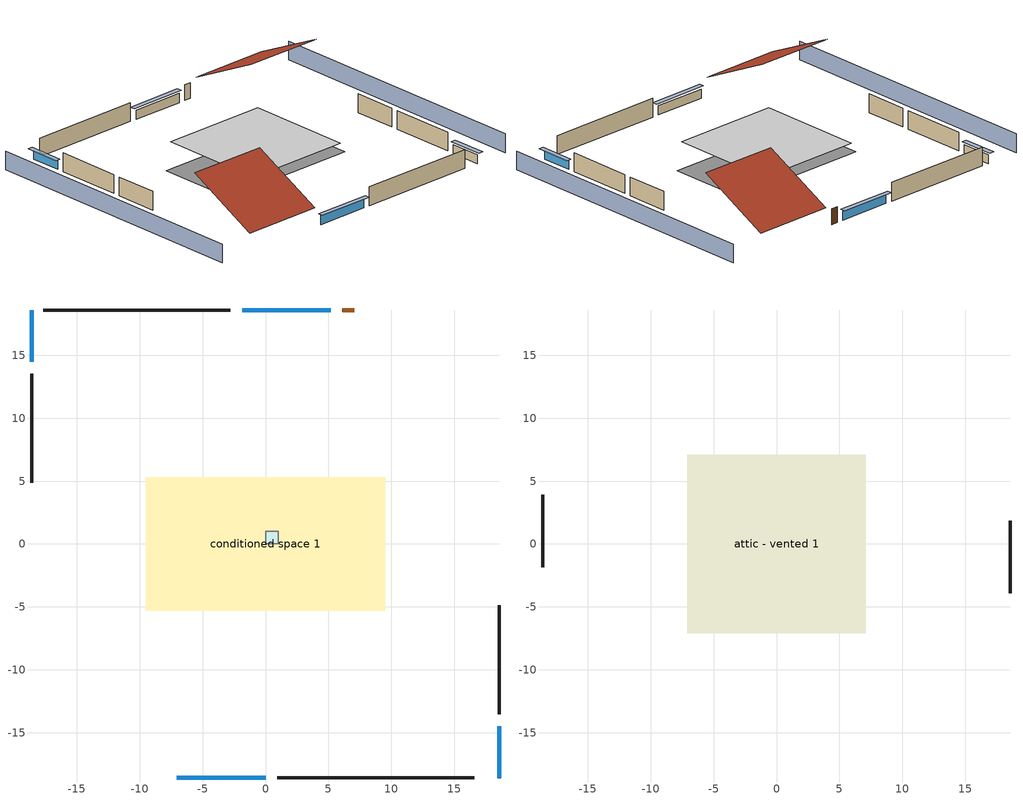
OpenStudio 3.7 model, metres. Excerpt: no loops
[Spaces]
conditioned space 1
 floor foundation (Slab1 construction): -9.54,-5.31 -9.54,5.31 9.54,5.31 9.54,-5.31 z0
 wall outside (Wall1 construction): 0.94,-18.6 16.59,-18.6 z0:2.44
 wall outside (Wall2 construction): -18.6,13.55 -18.6,4.85 z0:2.44
 wall outside (Wall3 construction): -2.78,18.6 -17.67,18.6 z0:2.44
 wall outside (Wall4 construction): 18.6,-13.55 18.6,-4.85 z0:2.44
 wall outside (AdiabaticWallConstruction): -7.04,-18.6 0.01,-18.6 / 5.19,18.6 -1.86,18.6 z0:1.19; -18.6,18.6 -18.6,14.48 / 18.6,-18.6 18.6,-14.48 z0:1.13
 wall outside (AdiabaticWallConstruction 1): 7.04,18.6 6.12,18.6 z0:2.03
 window (WindowConstruction): -7.04,-18.6 0.01,-18.6 z0:1.19
 window (WindowConstruction 1): -18.6,18.6 -18.6,14.48 z0:1.13
 window (WindowConstruction 2): 5.19,18.6 -1.86,18.6 z0:1.19
 window (WindowConstruction 3): 18.6,-18.6 18.6,-14.48 z0:1.13
 door (Door): 7.04,18.6 6.12,18.6 z0:2.03
central ac and furnace airloop ret air space
 floor adiabatic (AdiabaticConst): 0,0 0,1 1,1 1,0 z0
 wall adiabatic (AdiabaticConst): 0,1 0,0 1,0 1,1 0,1 z0:1
 ceiling adiabatic (AdiabaticConst): 1,0 1,1 0,1 0,0 z1
attic - vented 1
 floor to conditioned space 1 (Floor1 construction Reversed): -7.11,-7.11 -7.11,7.11 7.11,7.11 7.11,-7.11 z2.44
 wall outside (Wall5 construction): -18.6,3.92 -18.6,-1.84 z0:2.44
 wall outside (Wall6 construction): 18.6,-3.92 18.6,1.84 z0:2.44
 roof outside (Roof1 construction): -7.97,-18.6,2.44 -7.97,-9.09,7.2 -18.6,-9.09,7.2 -18.6,-18.6,2.44
 roof outside (Roof2 construction): 7.97,18.6,2.44 7.97,9.09,7.2 18.6,9.09,7.2 18.6,18.6,2.44
shading: 23.18,-18.6 23.18,18.6 / -23.18,18.6 -23.18,-18.6 z0:2.44; 0.32,-18.6 -7.34,-18.6 -7.34,-19.21 0.32,-19.21 z1.49; -18.6,14.17 -18.6,18.91 -19.21,18.91 -19.21,14.17 z1.43; -2.16,18.6 5.5,18.6 5.5,19.21 -2.16,19.21 z1.49; 18.6,-14.17 18.6,-18.91 19.21,-18.91 19.21,-14.17 z1.43
[Site]
Birmingham Muni_AL_USA: Latitude {deg}=33.56; Longitude {deg}=-86.75; Time Zone {hr}=-6; Elevation {m}=192; Terrain=Suburbs
[Site:GroundTemperature:Shallow]
13.9536, 12.2281, 12.0899, 12.9088, 16.196, 19.4679, 22.3044, 24.1013, 24.2539, 22.7925, 20.0283, 16.8567
[Site:WaterMainsTemperature]
Calculation Method=Schedule; Temperature Schedule=mains temperature schedule
[Building]
Building 1
[Material] Roughness=Rough
Name | Thickness {m} | Conductivity {W/m-K} | Density {kg/m3} | Specific Heat {J/kg-K} | Thermal Absorptance | Solar Absorptance | Visible Absorptance
metal surfacing | 0.000508 | 50.0403 | 7801.74 | 460.57 | 0.9 | 0.9 | 0.9
roof rigid ins | 0.00396442 | 0.029427 | 32.04 | 1214.23 | 0.9 | 0.7 | 0.7
osb sheathing 0.5 in. | 0.0127 | 0.115458 | 512.64 | 1214.23 | 0.9 | 0.6 | 0.6
vinyl siding | 0.009525 | 0.089435 | 177.822 | 1046.75 | 0.9 | 0.5 | 0.5
osb sheathing 0.5 in. 1 | 0.0127 | 0.115458 | 512.64 | 1214.23 | 0.9 | 0.7 | 0.7
wall stud and cavity | 0.1397 | 0.549615 | 139.0536 | 1170.24 | 0.9 | 0.7 | 0.7
gypsum board | 0.0127 | 0.160291 | 801 | 837.4 | 0.9 | 0.6 | 0.6
wall stud and cavity 1 | 0.1397 | 0.419005 | 139.0536 | 1170.24 | 0.9 | 0.6 | 0.6
ceiling loosefill ins | 0.0846667 | 0.0480833 | 16.02 | 1046.75 | 0.9 | 0.7 | 0.7
ceiling stud and cavity | 0.1397 | 0.302811 | 65.682 | 1177.47 | 0.9 | 0.7 | 0.7
concrete 4.0 in. | 0.1016 | 1.803125 | 2242.8 | 837.4 | 0.9 | 0.7 | 0.7
floor covering | 0.0127 | 0.0450781 | 54.468 | 1339.84 | 0.9 | 0.9 | 0.9
wood siding; wood siding 1 | 0.0254 | 0.102417 | 544.68 | 1172.36
wall rigid ins | 0.512978 | 0.029427 | 32.04 | 1214.23 | 0.9 | 0.7 | 0.7
wall stud and cavity 2 | 0.0889 | 0.380278 | 52.3479 | 1209.89 | 0.9 | 0.7 | 0.7
door material | 0.04445 | 0.0612267 | 512.64 | 1214.23 | 0.9 | 0.7 | 0.7
wall stud and cavity 3 | 0.0889 | 0.391764 | 83.0341 | 1211.67 | 0.9 | 0.7 | 0.7
furniture material conditioned space 1 | 0.1524 | 0.115458 | 640.8 | 1214.23 | 0.9 | 0.6 | 0.6
[Construction]
Roof1 construction; Roof2 construction: metal surfacing, roof rigid ins, osb sheathing 0.5 in.
Wall1 construction; Wall2 construction; Wall3 construction; Wall4 construction: vinyl siding, osb sheathing 0.5 in. 1, wall stud and cavity, gypsum board
Wall5 construction; Wall6 construction: vinyl siding, osb sheathing 0.5 in. 1, wall stud and cavity 1
Floor1 construction Reversed: gypsum board, ceiling stud and cavity, ceiling loosefill ins
Slab1 construction: concrete 4.0 in., floor covering
WindowConstruction; WindowConstruction 1; WindowConstruction 2; WindowConstruction 3: WindowMaterial
AdiabaticWallConstruction: wood siding, wall rigid ins, wall stud and cavity 2, gypsum board
Door: door material
AdiabaticWallConstruction 1: wood siding 1, wall rigid ins, wall stud and cavity 2, gypsum board
PartitionWallConstruction: gypsum board, wall stud and cavity 3, gypsum board
furniture construction conditioned space 1: furniture material conditioned space 1
AdiabaticConst: Adiabatic
[WindowMaterial:SimpleGlazingSystem]
WindowMaterial: U-Factor {W/m2-K}=4.76952; Solar Heat Gain Coefficient=0.63
[Material:NoMass]
Adiabatic: Roughness=Rough; Thermal Resistance {m2-K/W}=176.1
[ThermalZone] Multiplier=1; Use Ideal Air Loads=No
Name | Volume {m3} | Thermostat
conditioned space | 493.619 | conditioned space temperature setpoint
attic - vented | 214.681
central ac and furnace airloop ret air zone | 1
[Sizing:Zone] Zone Cooling Design Supply Air Temperature Input Method=SupplyAirTemperature; Zone Cooling Design Supply Air Temperature {C}=14; Zone Cooling Design Supply Air Temperature Difference {deltaC}=11.11; Zone Heating Design Supply Air Temperature Input Method=SupplyAirTemperature; Zone Heating Design Supply Air Temperature {C}=40; Zone Heating Design Supply Air Temperature Difference {deltaC}=11.11; Zone Cooling Design Supply Air Humidity Ratio {kg-H2O/kg-air}=0.0085; Zone Heating Design Supply Air Humidity Ratio {kg-H2O/kg-air}=0.008; Cooling Design Air Flow Method=DesignDay; Heating Design Air Flow Method=DesignDay; Account for Dedicated Outdoor Air System=No; Dedicated Outdoor Air System Control Strategy=NeutralSupplyAir; Dedicated Outdoor Air Low Setpoint Temperature for Design {C}=autosize; Dedicated Outdoor Air High Setpoint Temperature for Design {C}=autosize; Zone Load Sizing Method=Sensible Load Only No Latent Load; Zone Latent Cooling Design Supply Air Humidity Ratio Input Method=HumidityRatioDifference; Zone Cooling Design Supply Air Humidity Ratio Difference {kgWater/kgDryAir}=0.005; Zone Latent Heating Design Supply Air Humidity Ratio Input Method=HumidityRatioDifference; Zone Humidification Design Supply Air Humidity Ratio Difference {kgWater/kgDryAir}=0.005
attic - vented; central ac and furnace airloop ret air zone
[Space] Building Unit=Building Unit 1
Name | Thermal Zone | Volume {m3}
conditioned space 1 | conditioned space | 493.619
attic - vented 1 | attic - vented | 214.681
central ac and furnace airloop ret air space | central ac and furnace airloop ret air zone
[ThermostatSetpoint:DualSetpoint]
conditioned space temperature setpoint: Heating Setpoint Temperature Schedule=heating setpoint; Cooling Setpoint Temperature Schedule=cooling setpoint
[Foundation:Kiva]
Foundation Kiva 1: Initial Indoor Air Temperature {C}=22.2222; Wall Height Above Grade {m}=0.1016; Wall Depth Below Slab {m}=0.2032
[Foundation:Kiva:Settings]
Soil Conductivity {W/m-K}=2.4234; Soil Density {kg/m3}=1842.3; Soil Specific Heat {J/kg-K}=418.7; Ground Solar Absorptivity=0.9; Ground Thermal Absorptivity=0.9; Ground Surface Roughness {m}=0.03; Far-Field Width {m}=40; Deep-Ground Boundary Condition=ZeroFlux; Deep-Ground Depth {m}=40; Minimum Cell Dimension {m}=0.2; Maximum Cell Growth Coefficient=3; Simulation Timestep=Timestep
[SurfaceProperty:ExposedFoundationPerimeter]
Slab1: Exposed Perimeter Calculation Method=TotalExposedPerimeter; Total Exposed Perimeter {m}=59.37504
[SurfaceProperty:IncidentSolarMultiplier] Incident Solar Multiplier=1; Incident Solar Multiplier Schedule=trans schedule winter=0.85 summer=0.7
Window1; Window2; Window3; Window4
[InternalMass:Definition] Design Level Calculation Method=SurfaceArea
Name | Construction | Surface Area {m2}
partition wall mass | PartitionWallConstruction | 202.436
furniture mass conditioned space 1 | furniture construction conditioned space 1 | 80.9743
[InternalMass] Space or SpaceType=conditioned space 1; Multiplier=1
Name | Internal Mass Definition
partition wall mass | partition wall mass
furniture mass conditioned space 1 | furniture mass conditioned space 1
[External:File]
External File 1: File=in.schedules.csv
[People:Definition]
occupants: Number of People Calculation Method=People; Number of People {people}=1; Fraction Radiant=0.314171; Sensible Heat Fraction=0.56303; Carbon Dioxide Generation Rate {m3/s-W}=0; Enable ASHRAE 55 Comfort Warnings=No; Mean Radiant Temperature Calculation Type=ZoneAveraged
[People]
occupants: People Definition=occupants; Space or SpaceType=conditioned space 1; Number of People Schedule=occupants; Activity Level Schedule=occupants activity schedule; Multiplier=1
[Fan:SystemModel]
central ac and furnace supply fan: Availability Schedule=Always On Discrete; Design Maximum Air Flow Rate {m3/s}=1.51778; Speed Control Method=Discrete; Electric Power Minimum Flow Rate Fraction=0.2; Design Pressure Rise {Pa}=794.58; Motor Efficiency=1; Motor In Air Stream Fraction=1; Design Electric Power Consumption {W}=autosize; Design Power Sizing Method=TotalEfficiencyAndPressure; Electric Power Per Unit Flow Rate {W/(m3/s)}=840; Electric Power Per Unit Flow Rate Per Unit Pressure {W-s/m3-Pa}=1.66667; Fan Total Efficiency=0.75; Motor Loss Radiative Fraction=0; Speed Flow Fraction 1=0.55379; Speed Electric Power Fraction 1=0.16984; Speed Flow Fraction 2=1; Speed Electric Power Fraction 2=1
[EnergyManagementSystem:Sensor]
Name | Output Variable or Output Meter Index Key | Output Variable or Output Meter
central_ac_and_furnace_supply_fan_s; central_ac_and_furnace_supply_fan_s_1 | central ac and furnace supply fan | Fan Electricity Energy
cool_season | cooling season schedule | Schedule Value
out_pb_s |  | Site Outdoor Air Barometric Pressure
out_wt_s |  | Site Outdoor Air Humidity Ratio
site_vw_s |  | Site Wind Speed
central_ac_and_furnace_airloop_Fan_RTF_s | central ac and furnace supply fan | Fan Runtime Fraction Speed 1
central_ac_and_furnace_airloop_Fan_RTF_s_1 | central ac and furnace supply fan | Fan Runtime Fraction Speed 2
central_ac_and_furnace_airloop_AH_MFR_s | Node 5 | System Node Mass Flow Rate
central_ac_and_furnace_airloop_AH_VFR_s | Node 5 | System Node Current Density Volume Flow Rate
central_ac_and_furnace_airloop_AH_Tout_s | Node 5 | System Node Temperature
central_ac_and_furnace_airloop_AH_Wout_s | Node 5 | System Node Humidity Ratio
central_ac_and_furnace_airloop_RA_T_s | Node 8 | System Node Temperature
central_ac_and_furnace_airloop_Ra_W_s | Node 8 | System Node Humidity Ratio
central_ac_and_furnace_airloop_0_DZ_T_s | attic - vented | Zone Air Temperature
central_ac_and_furnace_airloop_0_DZ_W_s | attic - vented | Zone Mean Air Humidity Ratio
natural_vent_s | natural vent schedule | Schedule Value
htg_sp_s | heating setpoint | Schedule Value
clg_sp_s | cooling setpoint | Schedule Value
mech_vent_range_fan_0_sch_s | mech vent range fan 0 schedule | Schedule Value
mech_vent_bath_fan_0_sch_s | mech vent bath fan 0 schedule | Schedule Value
htg_load_cond |  | Heating:EnergyTransfer:Zone:CONDITIONED SPACE
clg_load_cond |  | Cooling:EnergyTransfer:Zone:CONDITIONED SPACE
htg_load_duct |  | Heating:EnergyTransfer:Zone:CENTRAL AC AND FURNACE AIRLOOP RET AIR ZONE
clg_load_duct |  | Cooling:EnergyTransfer:Zone:CENTRAL AC AND FURNACE AIRLOOP RET AIR ZONE
[EnergyManagementSystem:Program]
central_ac_and_furnace_supply_fan_disaggregate_program: Set central_ac_and_furnace_supply_fan_clg = 0; If central_ac_and_furnace_clg_coil_s > 0; Set central_ac_and_furnace_supply_fan_clg = central_ac_and_furnace_supply_fan_s; EndIf
central_ac_and_furnace_supply_fan_disaggregate_program_1: Set central_ac_and_furnace_supply_fan_primary_htg = 0; If central_ac_and_furnace_htg_coil_s > 0; Set central_ac_and_furnace_supply_fan_primary_htg = central_ac_and_furnace_supply_fan_s_1; EndIf
water_heater_EC_adj: Set dhw_e_cons = water_heater_energy + water_heater_on_cycle_parasitic + water_heater_off_cycle_parasitic; Set water_heater_ec_adj_act = 0.0 * dhw_e_cons / 1
central_ac_and_furnace_airloop_0_duct_program: Set central_ac_and_furnace_airloop_AH_MFR = central_ac_and_furnace_airloop_AH_MFR_s; Set central_ac_and_furnace_airloop_Fan_RTF = 0; Set central_ac_and_furnace_airloop_Fan_RTF = central_ac_and_furnace_airloop_Fan_RTF + central_ac_and_furnace_airloop_Fan_RTF_s; Set central_ac_and_furnace_airloop_Fan_RTF = central_ac_and_furnace_airloop_Fan_RTF + central_ac_and_furnace_airloop_Fan_RTF_s_1; Set central_ac_and_furnace_airloop_AH_VFR = central_ac_and_furnace_airloop_AH_VFR_s; Set central_ac_and_furnace_airloop_AH_Tout = central_ac_and_furnace_airloop_AH_Tout_s; Set central_ac_and_furnace_airloop_AH_Wout = central_ac_and_furnace_airloop_AH_Wout_s; Set central_ac_and_furnace_airloop_RA_T = central_ac_and_furnace_airloop_RA_T_s; Set central_ac_and_furnace_airloop_Ra_W = central_ac_and_furnace_airloop_Ra_W_s; Set central_ac_and_furnace_airloop_0_DZ_T = central_ac_and_furnace_airloop_0_DZ_T_s; Set central_ac_and_furnace_airloop_0_DZ_W = central_ac_and_furnace_airloop_0_DZ_W_s; Run central_ac_and_furnace_airloop_0_duct_subroutine; Set central_ac_and_furnace_airloop_0_SupSensLkToCond_equip_act = central_ac_and_furnace_airloop_0_SupSensLkToCond; Set central_ac_and_furnace_airloop_0_SupLatLkToCond_equip_act = central_ac_and_furnace_airloop_0_SupLatLkToCond; Set central_ac_and_furnace_airloop_0_SupCondToLv_equip_act = central_ac_and_furnace_airloop_0_SupCondToLv; Set central_ac_and_furnace_airloop_0_RetSensLkToRP_equip_act = central_ac_and_furnace_airloop_0_RetSensLkToRP; Set central_ac_and_furnace_airloop_0_RetLatLkToRP_equip_act = central_ac_and_furnace_airloop_0_RetLatLkToRP; Set central_ac_and_furnace_airloop_0_RetCondToRP_equip_act = central_ac_and_furnace_airloop_0_RetCondToRP; Set central_ac_and_furnace_airloop_0_RetCondToDZ_equip_act = central_ac_and_furnace_airloop_0_RetCondToDZ; Set central_ac_and_furnace_airloop_0_SupCondToDZ_equip_act = central_ac_and_furnace_airloop_0_SupCondToDZ; Set central_ac_and_furnace_airloop_0_SupSensLkToDZ_equip_act = central_ac_and_furnace_airloop_0_SupSensLkToDZ; Set central_ac_and_furnace_airloop_0_SupLatLkToDZ_equip_act = central_ac_and_furnace_airloop_0_SupLatLkToDZ; Set central_ac_and_furnace_airloop_0_ZoneMixDZToCond_mix_act = central_ac_and_furnace_airloop_0_ZoneMixDZToCond; Set central_ac_and_furnace_airloop_0_ZoneMixCondToDZ_mix_act = central_ac_and_furnace_airloop_0_ZoneMixCondToDZ
natural_vent_program: Set Tin = tin_s; Set Tout = tout_s; Set Wout = out_wt_s; Set Pbar = out_pb_s; Set Phiout = (@RhFnTdbWPb Tout Wout Pbar); Set MaxHR = 0.0115; Set MaxRH = 0.7; Set Tnvsp = (htg_sp_s + clg_sp_s) / 2; Set NVavail = natural_vent_s; Set ClgSsnAvail = cool_season; Set natural_vent_flow_act = 0; Set whole_house_fan_flow_act = 0; Set whole_house_fan_mix_act = 0; Set whole_house_fan_act = 0; If ((Wout < MaxHR) && (Phiout < MaxRH) && (Tin > Tout) && (Tin > Tnvsp) && (ClgSsnAvail > 0)); Set WHF_Flow = 0; Set Adj = (Tin-Tnvsp)/(Tin-Tout); Set Adj = (@Min Adj 1); Set Adj = (@Max Adj 0); If (WHF_Flow > 0); Set whole_house_fan_flow_act = WHF_Flow*Adj; Set whole_house_fan_mix_act = WHF_Flow*Adj; Set WHF_W = 0; Set whole_house_fan_act = WHF_W*Adj; ElseIf (NVavail > 0); Set NVArea = 10479.574395648; Set Cs = 8.968567957270247e-05; Set Cw = 6.158219665777789e-05; Set Tdiff = Tin-Tout; Set dT = (@Abs Tdiff); Set Vwind = site_vw_s; Set SGNV = NVArea*Adj*((((Cs*dT)+(Cw*(Vwind^2)))^0.5)/1000); Set MaxNV = 2.7423292766208007; Set natural_vent_flow_act = (@Min SGNV MaxNV); EndIf; EndIf
infil_program: Set p_m = 0.14; Set p_s = 0.22; Set s_m = 270; Set s_s = 370; Set z_m = 9.99744; Set z_s = 2.4384; Set f_t = (((s_m/z_m)^p_m)*((z_s/s_s)^p_s)); Set Tdiff = tin_s-tout_s; Set dT = @Abs Tdiff; Set c = 0.2172; Set Cs = 0.0642; Set Cw = 0.1461; Set n = 0.65; Set sft = (f_t*0.7000000000000001); Set temp1 = ((c*Cw)*((sft*site_vw_s)^(2*n)))^2; Set Qinf = (((c*Cs*(dT^n))^2)+temp1)^0.5; Set Qinf = (@Max Qinf 0); Set mech_vent_house_fan_sensible_load_equip_act = 0.0; Set mech_vent_house_fan_latent_load_equip_act = 0.0; Set OASupInPb = out_pb_s; Set OASupInTemp = tout_s; Set OASupInW = out_wt_s; Set OASupRho = (@RhoAirFnPbTdbW OASupInPb OASupInTemp OASupInW); Set OASupCp = (@CpAirFnW OASupInW); Set OASupInEnth = (@HFnTdbW OASupInTemp OASupInW); Set ZoneTemp = tin_s; Set ZoneW = win_s; Set ZoneCp = (@CpAirFnW ZoneW); Set ZoneAirEnth = (@HFnTdbW ZoneTemp ZoneW); Set mech_vent_house_fan_cfis_act = 0.0; Set QWHV_cfis_sup = 0.0; Set QWHV_cfis_suppl_sup = 0.0; Set QWHV_cfis_suppl_exh = 0.0; Set Qrange = 0; Set Qrange = Qrange + 0.04719 * mech_vent_range_fan_0_sch_s; Set Qbath = 0; Set Qbath = Qbath + 0.04719 * mech_vent_bath_fan_0_sch_s; Set Qdryer = 0; Set QWHV_sup = 0.0; Set QWHV_exh = 0.0; Set Qexhaust = Qrange + Qbath + Qdryer + QWHV_exh + QWHV_cfis_suppl_exh; Set Qsupply = QWHV_sup + QWHV_cfis_sup + QWHV_cfis_suppl_sup; Set Qfan = (@Max Qexhaust Qsupply); If Qfan > 0; Set Qavg = ((Qexhaust + Qsupply) / 2.0); If ((@Abs (Qexhaust - Qavg)) / Qavg) <= 0.1; Set phi = 1; Else; Set phi = (Qinf / (Qinf + Qfan)); EndIf; Set Qinf_adj = phi * Qinf; Else; Set Qinf_adj = Qinf; EndIf; Set infil_flow_act = Qinf_adj; Set Qload = Qfan; Set Effectiveness_Sens = 0.0; Set Effectiveness_Lat = 0.0; Set Fan_MFR = Qload * OASupRho; Set ZoneInEnth = OASupInEnth; Set ZoneInTemp = OASupInTemp; Set FanTotalToCond = Fan_MFR * (ZoneInEnth - ZoneAirEnth); Set FanSensToCond = Fan_MFR * ZoneCp * (ZoneInTemp - ZoneTemp); Set FanLatToCond = FanTotalToCond - FanSensToCond; Set mech_vent_house_fan_sensible_load_equip_act = mech_vent_house_fan_sensible_load_equip_act + FanSensToCond; Set mech_vent_house_fan_latent_load_equip_act = mech_vent_house_fan_latent_load_equip_act + FanLatToCond
unmet_hours_program: Set htg_unmet_hours = 0; Set clg_unmet_hours = 0; If ((DayOfYear >= 1) && (DayOfYear <= 365)); If zone_htg_unmet_s > htg_unmet_hours; Set htg_unmet_hours = zone_htg_unmet_s; EndIf; EndIf; If ((DayOfYear >= 1) && (DayOfYear <= 365)); If zone_clg_unmet_s > clg_unmet_hours; Set clg_unmet_hours = zone_clg_unmet_s; EndIf; EndIf
total_loads_program: Set loads_htg_tot = 0; Set loads_clg_tot = 0; If htg_load_cond > 0; Set loads_htg_tot = loads_htg_tot + (htg_load_cond - clg_load_cond) * 1.0; Set loads_htg_tot = loads_htg_tot + (htg_load_duct - clg_load_duct) * 1.0; EndIf; If clg_load_cond > 0; Set loads_clg_tot = loads_clg_tot + (clg_load_cond - htg_load_cond) * 1.0; Set loads_clg_tot = loads_clg_tot + (clg_load_duct - htg_load_duct) * 1.0; EndIf
[EnergyManagementSystem:ProgramCallingManager]
central ac and furnace supply fan disaggregate program calling manager: EndOfSystemTimestepBeforeHVACReporting; central_ac_and_furnace_supply_fan_disaggregate_program
central ac and furnace supply fan disaggregate program calling manager 1: EndOfSystemTimestepBeforeHVACReporting; central_ac_and_furnace_supply_fan_disaggregate_program_1
water heater EC_adj ProgramManager: EndOfSystemTimestepBeforeHVACReporting; water_heater_EC_adj
central_ac_and_furnace_airloop_0_duct_program calling manager: EndOfSystemTimestepAfterHVACReporting; central_ac_and_furnace_airloop_0_duct_program
natural_vent_program calling manager: BeginZoneTimestepAfterInitHeatBalance; natural_vent_program
infil_program calling manager: BeginZoneTimestepAfterInitHeatBalance; infil_program
unmet_hours_program calling manager: EndOfZoneTimestepBeforeZoneReporting; unmet_hours_program
total_loads_program calling manager: EndOfZoneTimestepAfterZoneReporting; total_loads_program
[EnergyManagementSystem:OutputVariable]
Name | EMS Variable | Type of Data in Variable | Update Frequency | EMS Program or Subroutine | Units
central ac and furnace supply fan disaggregate clg | central_ac_and_furnace_supply_fan_clg | Summed | SystemTimestep | central_ac_and_furnace_supply_fan_disaggregate_program | J
central ac and furnace supply fan disaggregate htg primary | central_ac_and_furnace_supply_fan_primary_htg | Summed | SystemTimestep | central_ac_and_furnace_supply_fan_disaggregate_program_1 | J
natural_vent_flow_act_timeseries_outvar | natural_vent_flow_act | Averaged | ZoneTimestep | natural_vent_program | m^/s
whole_house_fan_flow_act_timeseries_outvar | whole_house_fan_flow_act | Averaged | ZoneTimestep | natural_vent_program | m^/s
Qfan_timeseries_outvar | Qfan | Averaged | ZoneTimestep | infil_program | m^/s
[OtherEquipment:Definition] Design Level Calculation Method=EquipmentLevel
Name | Design Level {W} | Fraction Latent | Fraction Radiant | Fraction Lost
water heater energy adjustment1 | 0.01 | 0 | 0 | 1
water sensible | -394.244 | 0 | 0.6 | 0
water latent | 400.027 | 1 | 0 | 0
central_ac_and_furnace_airloop_0_SupSensLkToCond equip; central_ac_and_furnace_airloop_0_SupCondToLv equip; central_ac_and_furnace_airloop_0_RetCondToRP equip; central_ac_and_furnace_airloop_0_RetSensLkToRP equip; central_ac_and_furnace_airloop_0_SupCondToDZ equip; central_ac_and_furnace_airloop_0_RetCondToDZ equip; central_ac_and_furnace_airloop_0_SupSensLkToDZ equip; mech vent house fan sensible load equip | 0 | 0 | 0 | 0
central_ac_and_furnace_airloop_0_SupLatLkToCond equip; central_ac_and_furnace_airloop_0_RetLatLkToRP equip; central_ac_and_furnace_airloop_0_SupLatLkToDZ equip; mech vent house fan latent load equip | 0 | 1 | 0 | 0
[OtherEquipment]
Name | Other Equipment Definition | Space or SpaceType | Schedule | Fuel Type
water heater energy adjustment1 | water heater energy adjustment1 | conditioned space 1 | Always On Discrete | NaturalGas
water sensible | water sensible | conditioned space 1 | hot_water_fixtures | None
water latent | water latent | conditioned space 1 | hot_water_fixtures | None
central_ac_and_furnace_airloop_0_SupSensLkToCond equip | central_ac_and_furnace_airloop_0_SupSensLkToCond equip | conditioned space 1 | Always On Discrete | None
central_ac_and_furnace_airloop_0_SupLatLkToCond equip | central_ac_and_furnace_airloop_0_SupLatLkToCond equip | conditioned space 1 | Always On Discrete | None
central_ac_and_furnace_airloop_0_SupCondToLv equip | central_ac_and_furnace_airloop_0_SupCondToLv equip | conditioned space 1 | Always On Discrete | None
central_ac_and_furnace_airloop_0_RetCondToRP equip | central_ac_and_furnace_airloop_0_RetCondToRP equip | central ac and furnace airloop ret air space | Always On Discrete | None
central_ac_and_furnace_airloop_0_RetSensLkToRP equip | central_ac_and_furnace_airloop_0_RetSensLkToRP equip | central ac and furnace airloop ret air space | Always On Discrete | None
central_ac_and_furnace_airloop_0_RetLatLkToRP equip | central_ac_and_furnace_airloop_0_RetLatLkToRP equip | central ac and furnace airloop ret air space | Always On Discrete | None
central_ac_and_furnace_airloop_0_SupCondToDZ equip | central_ac_and_furnace_airloop_0_SupCondToDZ equip | attic - vented 1 | Always On Discrete | None
central_ac_and_furnace_airloop_0_RetCondToDZ equip | central_ac_and_furnace_airloop_0_RetCondToDZ equip | attic - vented 1 | Always On Discrete | None
central_ac_and_furnace_airloop_0_SupSensLkToDZ equip | central_ac_and_furnace_airloop_0_SupSensLkToDZ equip | attic - vented 1 | Always On Discrete | None
central_ac_and_furnace_airloop_0_SupLatLkToDZ equip | central_ac_and_furnace_airloop_0_SupLatLkToDZ equip | attic - vented 1 | Always On Discrete | None
mech vent house fan sensible load equip | mech vent house fan sensible load equip | conditioned space 1 | Always On Discrete | None
mech vent house fan latent load equip | mech vent house fan latent load equip | conditioned space 1 | Always On Discrete | None
[EnergyManagementSystem:Actuator]
Name | Actuated Component | Actuated Component Type | Actuated Component Control Type | Zone or Space
water_heater_ec_adj_act | water heater energy adjustment1 | OtherEquipment | Power Level | conditioned space 1
central_ac_and_furnace_airloop_0_SupSensLkToCond_equip_act | central_ac_and_furnace_airloop_0_SupSensLkToCond equip | OtherEquipment | Power Level | conditioned space 1
central_ac_and_furnace_airloop_0_SupLatLkToCond_equip_act | central_ac_and_furnace_airloop_0_SupLatLkToCond equip | OtherEquipment | Power Level | conditioned space 1
central_ac_and_furnace_airloop_0_SupCondToLv_equip_act | central_ac_and_furnace_airloop_0_SupCondToLv equip | OtherEquipment | Power Level | conditioned space 1
central_ac_and_furnace_airloop_0_RetCondToRP_equip_act | central_ac_and_furnace_airloop_0_RetCondToRP equip | OtherEquipment | Power Level | central ac and furnace airloop ret air space
central_ac_and_furnace_airloop_0_RetSensLkToRP_equip_act | central_ac_and_furnace_airloop_0_RetSensLkToRP equip | OtherEquipment | Power Level | central ac and furnace airloop ret air space
central_ac_and_furnace_airloop_0_RetLatLkToRP_equip_act | central_ac_and_furnace_airloop_0_RetLatLkToRP equip | OtherEquipment | Power Level | central ac and furnace airloop ret air space
central_ac_and_furnace_airloop_0_SupCondToDZ_equip_act | central_ac_and_furnace_airloop_0_SupCondToDZ equip | OtherEquipment | Power Level | attic - vented 1
central_ac_and_furnace_airloop_0_RetCondToDZ_equip_act | central_ac_and_furnace_airloop_0_RetCondToDZ equip | OtherEquipment | Power Level | attic - vented 1
central_ac_and_furnace_airloop_0_SupSensLkToDZ_equip_act | central_ac_and_furnace_airloop_0_SupSensLkToDZ equip | OtherEquipment | Power Level | attic - vented 1
central_ac_and_furnace_airloop_0_SupLatLkToDZ_equip_act | central_ac_and_furnace_airloop_0_SupLatLkToDZ equip | OtherEquipment | Power Level | attic - vented 1
whole_house_fan_act | whole house fan | ElectricEquipment | Electricity Rate | conditioned space 1
mech_vent_house_fan_cfis_act | mech vent house fan cfis | ElectricEquipment | Electricity Rate | conditioned space 1
mech_vent_house_fan_sensible_load_equip_act | mech vent house fan sensible load equip | OtherEquipment | Power Level | conditioned space 1
mech_vent_house_fan_latent_load_equip_act | mech vent house fan latent load equip | OtherEquipment | Power Level | conditioned space 1
[ElectricEquipment:Definition] Design Level Calculation Method=EquipmentLevel
Name | Design Level {W} | Fraction Latent | Fraction Radiant | Fraction Lost
fridge | 61.692 | 0 | 0.6 | 0
freezer | 47.9573 | 0 | 0.6 | 0
cooking range | 1492.86 | 0.08 | 0.432 | 0.2
misc plug loads | 245.475 | 0.021 | 0.558 | 0.049
whole house fan; mech vent house fan | 0 | 0 | 0 | 1
mech vent house fan cfis | 0 | 0 | 0 | 0
mech vent range fan 0; mech vent bath fan 0 | 30 | 0 | 0 | 1
[ElectricEquipment] Space or SpaceType=conditioned space 1
Name | Electric Equipment Definition | Schedule
fridge | fridge | fridge schedule
freezer | freezer | freezer schedule
cooking range | cooking range | cooking_range
misc plug loads | misc plug loads | plug_loads_other
whole house fan | whole house fan | Always On Discrete
mech vent house fan | mech vent house fan | mech vent house fan schedule
mech vent house fan cfis | mech vent house fan cfis | mech vent house fan cfis schedule
mech vent range fan 0 | mech vent range fan 0 | mech vent range fan 0 schedule
mech vent bath fan 0 | mech vent bath fan 0 | mech vent bath fan 0 schedule
[Lights:Definition]
interior lighting: Design Level Calculation Method=LightingLevel; Lighting Level {W}=1250.52; Fraction Radiant=0.6; Fraction Visible=0.2; Return Air Fraction=0
[Lights]
interior lighting: Lights Definition=interior lighting; Space or SpaceType=conditioned space 1; Schedule=lighting_interior; Fraction Replaceable=1
[Exterior:Lights:Definition]
exterior lighting: Design Level {W}=75.5506
[Exterior:Lights]
exterior lighting: Exterior Lights Definition=exterior lighting; Schedule=exterior lighting schedule
[ZoneMixing] Schedule=Always On Continuous; Design Flow Rate Calculation Method=Flow/Zone; Design Flow Rate {m3/s}=0
Name | Zone or Space | Source Zone or Space
central_ac_and_furnace_airloop_0_ZoneMixDZToCond mix | conditioned space | attic - vented
central_ac_and_furnace_airloop_0_ZoneMixCondToDZ mix; whole house fan mix | attic - vented | conditioned space
[SpaceInfiltration:DesignFlowRate] Space or SpaceType=conditioned space 1; Schedule=Always On Discrete; Design Flow Rate Calculation Method=Flow/Space; Design Flow Rate {m3/s}=0
natural vent flow; whole house fan flow; infil flow
[SpaceInfiltration:EffectiveLeakageArea]
infil|attic - vented 1: Space or SpaceType=attic - vented 1; Schedule=Always On Discrete; Effective Air Leakage Area {cm2}=6747.18; Stack Coefficient=0.000500384; Wind Coefficient=4.19826e-05
[BuildingUnit]
Building Unit 1
[Schedule:Ruleset]
Name | Default Day Schedule
heating setpoint | heating setpoint default day
cooling setpoint | cooling setpoint default day
trans schedule winter=0.85 summer=0.7 | trans schedule winter=0.85 summer=0.7 default day
fridge schedule | fridge schedule default day
freezer schedule | freezer schedule default day
exterior lighting schedule | exterior lighting schedule default day
mech vent range fan 0 schedule | mech vent range fan 0 schedule default day
mech vent bath fan 0 schedule | mech vent bath fan 0 schedule default day
[Schedule:Day]
heating setpoint default day; cooling setpoint default day; trans schedule winter=0.85 summer=0.7 default day; fridge schedule default day; freezer schedule default day; exterior lighting schedule default day; mech vent range fan 0 schedule default day; mech vent bath fan 0 schedule default day: 24, 0, 0
heating setpoint allday1: 24, 0, 22.2222
cooling setpoint allday1: 24, 0, 25.5556
trans schedule winter=0.85 summer=0.7 allday1; trans schedule winter=0.85 summer=0.7 allday335: 24, 0, 0.85
trans schedule winter=0.85 summer=0.7 allday91: 24, 0, 0.7
fridge schedule allday1; fridge schedule allday12; freezer schedule allday1; freezer schedule allday12: 1, 0, 0.610949, 2, 0, 0.595675, 3, 0, 0.580401, 4, 0, 0.565128, 6, 0, 0.549854, 7, 0, 0.580401, 8, 0, 0.610949, 10, 0, 0.626223, 12, 0, 0.610949, 15, 0, 0.641496, 16, 0, 0.626223, 17, 0, 0.672044, 18, 0, 0.733139, 19, 0, 0.763686, 20, 0, 0.733139, 21, 0, 0.717865, 22, 0, 0.702591, 23, 0, 0.672044, 24, 0, 0.626223
fridge schedule allday2; freezer schedule allday2: 1, 0, 0.609489, 2, 0, 0.594252, 3, 0, 0.579015, 4, 0, 0.563777, 6, 0, 0.54854, 7, 0, 0.579015, 8, 0, 0.609489, 10, 0, 0.624726, 12, 0, 0.609489, 15, 0, 0.639964, 16, 0, 0.624726, 17, 0, 0.670438, 18, 0, 0.731387, 19, 0, 0.761861, 20, 0, 0.731387, 21, 0, 0.71615, 22, 0, 0.700912, 23, 0, 0.670438, 24, 0, 0.624726
fridge schedule allday3; freezer schedule allday3: 1, 0, 0.791241, 2, 0, 0.77146, 3, 0, 0.751679, 4, 0, 0.731898, 6, 0, 0.712117, 7, 0, 0.751679, 8, 0, 0.791241, 10, 0, 0.811022, 12, 0, 0.791241, 15, 0, 0.830803, 16, 0, 0.811022, 17, 0, 0.870365, 18, 0, 0.949489, 19, 0, 0.989051, 20, 0, 0.949489, 21, 0, 0.929708, 22, 0, 0.909927, 23, 0, 0.870365, 24, 0, 0.811022
fridge schedule allday6; freezer schedule allday6: 1, 0, 0.8, 2, 0, 0.78, 3, 0, 0.76, 4, 0, 0.74, 6, 0, 0.72, 7, 0, 0.76, 8, 0, 0.8, 10, 0, 0.82, 12, 0, 0.8, 15, 0, 0.84, 16, 0, 0.82, 17, 0, 0.88, 18, 0, 0.96, 19, 0, 1, 20, 0, 0.96, 21, 0, 0.94, 22, 0, 0.92, 23, 0, 0.88, 24, 0, 0.82
fridge schedule allday10; freezer schedule allday10: 1, 0, 0.679562, 2, 0, 0.662573, 3, 0, 0.645584, 4, 0, 0.628595, 6, 0, 0.611606, 7, 0, 0.645584, 8, 0, 0.679562, 10, 0, 0.696551, 12, 0, 0.679562, 15, 0, 0.71354, 16, 0, 0.696551, 17, 0, 0.747518, 18, 0, 0.815474, 19, 0, 0.849453, 20, 0, 0.815474, 21, 0, 0.798485, 22, 0, 0.781496, 23, 0, 0.747518, 24, 0, 0.696551
fridge schedule allday11; freezer schedule allday11: 1, 0, 0.675182, 2, 0, 0.658303, 3, 0, 0.641423, 4, 0, 0.624544, 6, 0, 0.607664, 7, 0, 0.641423, 8, 0, 0.675182, 10, 0, 0.692062, 12, 0, 0.675182, 15, 0, 0.708942, 16, 0, 0.692062, 17, 0, 0.742701, 18, 0, 0.810219, 19, 0, 0.843978, 20, 0, 0.810219, 21, 0, 0.793339, 22, 0, 0.77646, 23, 0, 0.742701, 24, 0, 0.692062
exterior lighting schedule weekday1; exterior lighting schedule weekday12: 5, 0, 0.434959, 6, 0, 0.349858, 7, 0, 0.330947, 8, 0, 0.321491, 9, 0, 0.312035, 10, 0, 0.264757, 11, 0, 0.208024, 12, 0, 0.141834, 13, 0, 0.113467, 15, 0, 0.104012, 16, 0, 0.113467, 17, 0, 0.179657, 18, 0, 0.349858, 19, 0, 0.463325, 20, 0, 0.614615, 21, 0, 0.860461, 22, 0, 0.99284, 23, 0, 0.860461, 24, 0, 0.595704
exterior lighting schedule weekend1; exterior lighting schedule weekend12: 2, 0, 0.434959, 4, 0, 0.425503, 5, 0, 0.434959, 6, 0, 0.425503, 7, 0, 0.416047, 8, 0, 0.38768, 9, 0, 0.340402, 10, 0, 0.283669, 11, 0, 0.226935, 12, 0, 0.15129, 13, 0, 0.113467, 15, 0, 0.104012, 16, 0, 0.113467, 17, 0, 0.179657, 18, 0, 0.359314, 19, 0, 0.45387, 20, 0, 0.567337, 21, 0, 0.784816, 22, 0, 0.926651, 23, 0, 0.803728, 24, 0, 0.557882
exterior lighting schedule weekday2: 5, 0, 0.438095, 6, 0, 0.352381, 7, 0, 0.333333, 8, 0, 0.32381, 9, 0, 0.314286, 10, 0, 0.266667, 11, 0, 0.209524, 12, 0, 0.142857, 13, 0, 0.114286, 15, 0, 0.104762, 16, 0, 0.114286, 17, 0, 0.180952, 18, 0, 0.352381, 19, 0, 0.466667, 20, 0, 0.619048, 21, 0, 0.866667, 22, 0, 1, 23, 0, 0.866667, 24, 0, 0.6
exterior lighting schedule weekend2: 2, 0, 0.438095, 4, 0, 0.428571, 5, 0, 0.438095, 6, 0, 0.428571, 7, 0, 0.419048, 8, 0, 0.390476, 9, 0, 0.342857, 10, 0, 0.285714, 11, 0, 0.228571, 12, 0, 0.152381, 13, 0, 0.114286, 15, 0, 0.104762, 16, 0, 0.114286, 17, 0, 0.180952, 18, 0, 0.361905, 19, 0, 0.457143, 20, 0, 0.571429, 21, 0, 0.790476, 22, 0, 0.933333, 23, 0, 0.809524, 24, 0, 0.561905
exterior lighting schedule weekday3; exterior lighting schedule weekday5: 5, 0, 0.346085, 6, 0, 0.278373, 7, 0, 0.263325, 8, 0, 0.255802, 9, 0, 0.248278, 10, 0, 0.21066, 11, 0, 0.165519, 12, 0, 0.112854, 13, 0, 0.090283, 15, 0, 0.0827594, 16, 0, 0.090283, 17, 0, 0.142948, 18, 0, 0.278373, 19, 0, 0.368656, 20, 0, 0.489033, 21, 0, 0.684646, 22, 0, 0.789976, 23, 0, 0.684646, 24, 0, 0.473986
exterior lighting schedule weekend3; exterior lighting schedule weekend5: 2, 0, 0.346085, 4, 0, 0.338561, 5, 0, 0.346085, 6, 0, 0.338561, 7, 0, 0.331038, 8, 0, 0.308467, 9, 0, 0.270849, 10, 0, 0.225707, 11, 0, 0.180566, 12, 0, 0.120377, 13, 0, 0.090283, 15, 0, 0.0827594, 16, 0, 0.090283, 17, 0, 0.142948, 18, 0, 0.285896, 19, 0, 0.361132, 20, 0, 0.451415, 21, 0, 0.624457, 22, 0, 0.737311, 23, 0, 0.639504, 24, 0, 0.443891
exterior lighting schedule weekday4: 5, 0, 0.344691, 6, 0, 0.277251, 7, 0, 0.262265, 8, 0, 0.254771, 9, 0, 0.247278, 10, 0, 0.209812, 11, 0, 0.164852, 12, 0, 0.112399, 13, 0, 0.0899193, 15, 0, 0.082426, 16, 0, 0.0899193, 17, 0, 0.142372, 18, 0, 0.277251, 19, 0, 0.367171, 20, 0, 0.487063, 21, 0, 0.681888, 22, 0, 0.786794, 23, 0, 0.681888, 24, 0, 0.472076
exterior lighting schedule weekend4: 2, 0, 0.344691, 4, 0, 0.337197, 5, 0, 0.344691, 6, 0, 0.337197, 7, 0, 0.329704, 8, 0, 0.307224, 9, 0, 0.269758, 10, 0, 0.224798, 11, 0, 0.179839, 12, 0, 0.119892, 13, 0, 0.0899193, 15, 0, 0.082426, 16, 0, 0.0899193, 17, 0, 0.142372, 18, 0, 0.284744, 19, 0, 0.359677, 20, 0, 0.449597, 21, 0, 0.621942, 22, 0, 0.734341, 23, 0, 0.636928, 24, 0, 0.442103
exterior lighting schedule weekday6; exterior lighting schedule weekday9: 5, 0, 0.28823, 6, 0, 0.231837, 7, 0, 0.219305, 8, 0, 0.213039, 9, 0, 0.206773, 10, 0, 0.175444, 11, 0, 0.137849, 12, 0, 0.093988, 13, 0, 0.0751904, 15, 0, 0.0689245, 16, 0, 0.0751904, 17, 0, 0.119051, 18, 0, 0.231837, 19, 0, 0.307027, 20, 0, 0.407281, 21, 0, 0.570194, 22, 0, 0.657916, 23, 0, 0.570194, 24, 0, 0.394749
exterior lighting schedule weekend6; exterior lighting schedule weekend9: 2, 0, 0.28823, 4, 0, 0.281964, 5, 0, 0.28823, 6, 0, 0.281964, 7, 0, 0.275698, 8, 0, 0.2569, 9, 0, 0.225571, 10, 0, 0.187976, 11, 0, 0.150381, 12, 0, 0.100254, 13, 0, 0.0751904, 15, 0, 0.0689245, 16, 0, 0.0751904, 17, 0, 0.119051, 18, 0, 0.238103, 19, 0, 0.300761, 20, 0, 0.375952, 21, 0, 0.520067, 22, 0, 0.614055, 23, 0, 0.532598, 24, 0, 0.369686
exterior lighting schedule weekday7: 5, 0, 0.286139, 6, 0, 0.230155, 7, 0, 0.217714, 8, 0, 0.211494, 9, 0, 0.205273, 10, 0, 0.174171, 11, 0, 0.136849, 12, 0, 0.0933061, 13, 0, 0.0746448, 15, 0, 0.0684244, 16, 0, 0.0746448, 17, 0, 0.118188, 18, 0, 0.230155, 19, 0, 0.3048, 20, 0, 0.404326, 21, 0, 0.566057, 22, 0, 0.653142, 23, 0, 0.566057, 24, 0, 0.391885
exterior lighting schedule weekend7: 2, 0, 0.286139, 4, 0, 0.279918, 5, 0, 0.286139, 6, 0, 0.279918, 7, 0, 0.273698, 8, 0, 0.255037, 9, 0, 0.223935, 10, 0, 0.186612, 11, 0, 0.14929, 12, 0, 0.0995265, 13, 0, 0.0746448, 15, 0, 0.0684244, 16, 0, 0.0746448, 17, 0, 0.118188, 18, 0, 0.236375, 19, 0, 0.298579, 20, 0, 0.373224, 21, 0, 0.516294, 22, 0, 0.6096, 23, 0, 0.528734, 24, 0, 0.367004
exterior lighting schedule weekday10: 5, 0, 0.345039, 6, 0, 0.277532, 7, 0, 0.26253, 8, 0, 0.255029, 9, 0, 0.247528, 10, 0, 0.210024, 11, 0, 0.165019, 12, 0, 0.112513, 13, 0, 0.0900102, 15, 0, 0.0825094, 16, 0, 0.0900102, 17, 0, 0.142516, 18, 0, 0.277532, 19, 0, 0.367542, 20, 0, 0.487555, 21, 0, 0.682578, 22, 0, 0.787589, 23, 0, 0.682578, 24, 0, 0.472554
exterior lighting schedule weekend10: 2, 0, 0.345039, 4, 0, 0.337538, 5, 0, 0.345039, 6, 0, 0.337538, 7, 0, 0.330038, 8, 0, 0.307535, 9, 0, 0.270031, 10, 0, 0.225026, 11, 0, 0.18002, 12, 0, 0.120014, 13, 0, 0.0900102, 15, 0, 0.0825094, 16, 0, 0.0900102, 17, 0, 0.142516, 18, 0, 0.285032, 19, 0, 0.360041, 20, 0, 0.450051, 21, 0, 0.622571, 22, 0, 0.735084, 23, 0, 0.637572, 24, 0, 0.44255
exterior lighting schedule weekday11: 5, 0, 0.343994, 6, 0, 0.276691, 7, 0, 0.261734, 8, 0, 0.254256, 9, 0, 0.246778, 10, 0, 0.209387, 11, 0, 0.164519, 12, 0, 0.112172, 13, 0, 0.0897375, 15, 0, 0.0822593, 16, 0, 0.0897375, 17, 0, 0.142084, 18, 0, 0.276691, 19, 0, 0.366428, 20, 0, 0.486078, 21, 0, 0.680509, 22, 0, 0.785203, 23, 0, 0.680509, 24, 0, 0.471122
exterior lighting schedule weekend11: 2, 0, 0.343994, 4, 0, 0.336516, 5, 0, 0.343994, 6, 0, 0.336516, 7, 0, 0.329037, 8, 0, 0.306603, 9, 0, 0.269212, 10, 0, 0.224344, 11, 0, 0.179475, 12, 0, 0.11965, 13, 0, 0.0897375, 15, 0, 0.0822593, 16, 0, 0.0897375, 17, 0, 0.142084, 18, 0, 0.284169, 19, 0, 0.35895, 20, 0, 0.448687, 21, 0, 0.620684, 22, 0, 0.732856, 23, 0, 0.63564, 24, 0, 0.441209
mech vent range fan 0 schedule allday1; mech vent bath fan 0 schedule allday1: 16, 0, 0, 17, 0, 1, 24, 0, 0
[Schedule:Rule] Date Specification Type=DateRange; Start Day=1
Name | Schedule Ruleset | Rule Order | Day Schedule | Apply Sunday | Apply Monday | Apply Tuesday | Apply Wednesday | Apply Thursday | Apply Friday | Apply Saturday | Start Month | End Month | End Day
heating setpoint allday ruleset1 | heating setpoint | 0 | heating setpoint allday1 | Yes | Yes | Yes | Yes | Yes | Yes | Yes | 1 | 12 | 31
cooling setpoint allday ruleset1 | cooling setpoint | 0 | cooling setpoint allday1 | Yes | Yes | Yes | Yes | Yes | Yes | Yes | 1 | 12 | 31
trans schedule winter=0.85 summer=0.7 allday ruleset1 | trans schedule winter=0.85 summer=0.7 | 2 | trans schedule winter=0.85 summer=0.7 allday1 | Yes | Yes | Yes | Yes | Yes | Yes | Yes | 1 | 3 | 31
trans schedule winter=0.85 summer=0.7 allday ruleset91 | trans schedule winter=0.85 summer=0.7 | 1 | trans schedule winter=0.85 summer=0.7 allday91 | Yes | Yes | Yes | Yes | Yes | Yes | Yes | 4 | 11 | 30
trans schedule winter=0.85 summer=0.7 allday ruleset335 | trans schedule winter=0.85 summer=0.7 | 0 | trans schedule winter=0.85 summer=0.7 allday335 | Yes | Yes | Yes | Yes | Yes | Yes | Yes | 12 | 12 | 31
fridge schedule allday ruleset1 | fridge schedule | 6 | fridge schedule allday1 | Yes | Yes | Yes | Yes | Yes | Yes | Yes | 1 | 1 | 31
fridge schedule allday ruleset2 | fridge schedule | 5 | fridge schedule allday2 | Yes | Yes | Yes | Yes | Yes | Yes | Yes | 2 | 2 | 28
fridge schedule allday ruleset3 | fridge schedule | 4 | fridge schedule allday3 | Yes | Yes | Yes | Yes | Yes | Yes | Yes | 3 | 5 | 31
fridge schedule allday ruleset6 | fridge schedule | 3 | fridge schedule allday6 | Yes | Yes | Yes | Yes | Yes | Yes | Yes | 6 | 9 | 30
fridge schedule allday ruleset10 | fridge schedule | 2 | fridge schedule allday10 | Yes | Yes | Yes | Yes | Yes | Yes | Yes | 10 | 10 | 31
fridge schedule allday ruleset11 | fridge schedule | 1 | fridge schedule allday11 | Yes | Yes | Yes | Yes | Yes | Yes | Yes | 11 | 11 | 30
fridge schedule allday ruleset12 | fridge schedule | 0 | fridge schedule allday12 | Yes | Yes | Yes | Yes | Yes | Yes | Yes | 12 | 12 | 31
freezer schedule allday ruleset1 | freezer schedule | 6 | freezer schedule allday1 | Yes | Yes | Yes | Yes | Yes | Yes | Yes | 1 | 1 | 31
freezer schedule allday ruleset2 | freezer schedule | 5 | freezer schedule allday2 | Yes | Yes | Yes | Yes | Yes | Yes | Yes | 2 | 2 | 28
freezer schedule allday ruleset3 | freezer schedule | 4 | freezer schedule allday3 | Yes | Yes | Yes | Yes | Yes | Yes | Yes | 3 | 5 | 31
freezer schedule allday ruleset6 | freezer schedule | 3 | freezer schedule allday6 | Yes | Yes | Yes | Yes | Yes | Yes | Yes | 6 | 9 | 30
freezer schedule allday ruleset10 | freezer schedule | 2 | freezer schedule allday10 | Yes | Yes | Yes | Yes | Yes | Yes | Yes | 10 | 10 | 31
freezer schedule allday ruleset11 | freezer schedule | 1 | freezer schedule allday11 | Yes | Yes | Yes | Yes | Yes | Yes | Yes | 11 | 11 | 30
freezer schedule allday ruleset12 | freezer schedule | 0 | freezer schedule allday12 | Yes | Yes | Yes | Yes | Yes | Yes | Yes | 12 | 12 | 31
exterior lighting schedule weekday ruleset1 | exterior lighting schedule | 21 | exterior lighting schedule weekday1 |  | Yes | Yes | Yes | Yes | Yes |  | 1 | 1 | 31
exterior lighting schedule weekend ruleset1 | exterior lighting schedule | 20 | exterior lighting schedule weekend1 | Yes |  |  |  |  |  | Yes | 1 | 1 | 31
exterior lighting schedule weekday ruleset2 | exterior lighting schedule | 19 | exterior lighting schedule weekday2 |  | Yes | Yes | Yes | Yes | Yes |  | 2 | 2 | 28
exterior lighting schedule weekend ruleset2 | exterior lighting schedule | 18 | exterior lighting schedule weekend2 | Yes |  |  |  |  |  | Yes | 2 | 2 | 28
exterior lighting schedule weekday ruleset3 | exterior lighting schedule | 17 | exterior lighting schedule weekday3 |  | Yes | Yes | Yes | Yes | Yes |  | 3 | 3 | 31
exterior lighting schedule weekend ruleset3 | exterior lighting schedule | 16 | exterior lighting schedule weekend3 | Yes |  |  |  |  |  | Yes | 3 | 3 | 31
exterior lighting schedule weekday ruleset4 | exterior lighting schedule | 15 | exterior lighting schedule weekday4 |  | Yes | Yes | Yes | Yes | Yes |  | 4 | 4 | 30
exterior lighting schedule weekend ruleset4 | exterior lighting schedule | 14 | exterior lighting schedule weekend4 | Yes |  |  |  |  |  | Yes | 4 | 4 | 30
exterior lighting schedule weekday ruleset5 | exterior lighting schedule | 13 | exterior lighting schedule weekday5 |  | Yes | Yes | Yes | Yes | Yes |  | 5 | 5 | 31
exterior lighting schedule weekend ruleset5 | exterior lighting schedule | 12 | exterior lighting schedule weekend5 | Yes |  |  |  |  |  | Yes | 5 | 5 | 31
exterior lighting schedule weekday ruleset6 | exterior lighting schedule | 11 | exterior lighting schedule weekday6 |  | Yes | Yes | Yes | Yes | Yes |  | 6 | 6 | 30
exterior lighting schedule weekend ruleset6 | exterior lighting schedule | 10 | exterior lighting schedule weekend6 | Yes |  |  |  |  |  | Yes | 6 | 6 | 30
exterior lighting schedule weekday ruleset7 | exterior lighting schedule | 9 | exterior lighting schedule weekday7 |  | Yes | Yes | Yes | Yes | Yes |  | 7 | 8 | 31
exterior lighting schedule weekend ruleset7 | exterior lighting schedule | 8 | exterior lighting schedule weekend7 | Yes |  |  |  |  |  | Yes | 7 | 8 | 31
exterior lighting schedule weekday ruleset9 | exterior lighting schedule | 7 | exterior lighting schedule weekday9 |  | Yes | Yes | Yes | Yes | Yes |  | 9 | 9 | 30
exterior lighting schedule weekend ruleset9 | exterior lighting schedule | 6 | exterior lighting schedule weekend9 | Yes |  |  |  |  |  | Yes | 9 | 9 | 30
exterior lighting schedule weekday ruleset10 | exterior lighting schedule | 5 | exterior lighting schedule weekday10 |  | Yes | Yes | Yes | Yes | Yes |  | 10 | 10 | 31
exterior lighting schedule weekend ruleset10 | exterior lighting schedule | 4 | exterior lighting schedule weekend10 | Yes |  |  |  |  |  | Yes | 10 | 10 | 31
exterior lighting schedule weekday ruleset11 | exterior lighting schedule | 3 | exterior lighting schedule weekday11 |  | Yes | Yes | Yes | Yes | Yes |  | 11 | 11 | 30
exterior lighting schedule weekend ruleset11 | exterior lighting schedule | 2 | exterior lighting schedule weekend11 | Yes |  |  |  |  |  | Yes | 11 | 11 | 30
exterior lighting schedule weekday ruleset12 | exterior lighting schedule | 1 | exterior lighting schedule weekday12 |  | Yes | Yes | Yes | Yes | Yes |  | 12 | 12 | 31
exterior lighting schedule weekend ruleset12 | exterior lighting schedule | 0 | exterior lighting schedule weekend12 | Yes |  |  |  |  |  | Yes | 12 | 12 | 31
mech vent range fan 0 schedule allday ruleset1 | mech vent range fan 0 schedule | 0 | mech vent range fan 0 schedule allday1 | Yes | Yes | Yes | Yes | Yes | Yes | Yes | 1 | 12 | 31
mech vent bath fan 0 schedule allday ruleset1 | mech vent bath fan 0 schedule | 0 | mech vent bath fan 0 schedule allday1 | Yes | Yes | Yes | Yes | Yes | Yes | Yes | 1 | 12 | 31
[Schedule:File] External File=External File 1; Rows to Skip at Top=1; Number of Hours of Data=8760; Minutes per Item=15; Translate File With Relative Path=Yes
Name | Column Number
occupants | 1
cooking_range | 4
hot_water_fixtures | 13
plug_loads_other | 9
lighting_interior | 2
[Schedule:Constant]
Name | Value
occupants activity schedule | 117.228
Always On Discrete; Always On Continuous; mech vent house fan schedule; mech vent house fan cfis schedule | 1
[Schedule:FixedInterval]
mains temperature schedule: Interval Length {minutes}=1440; Start Month=1; Start Day=1; Value 1=15.3322; Value 2=15.2778; Value 3=15.225; Value 4=15.1744; Value 5=15.125; Value 6=15.0778; Value 7=15.0328; Value 8=14.9889; Value 9=14.9472; Value 10=14.9078; Value 11=14.87; Value 12=14.8339; Value 13=14.8; Value 14=14.7678; Value 15=14.7378; Value 16=14.7094; Value 17=14.6833; Value 18=14.6589; Value 19=14.6367; Value 20=14.6167; Value 21=14.5983; Value 22=14.5822; Value 23=14.5678; Value 24=14.5556; Value 25=14.5456; Value 26=14.5372; Value 27=14.5306; Value 28=14.5267; Value 29=14.5244; Value 30=14.5244; Value 31=14.5261; Value 32=14.53; Value 33=14.5356; Value 34=14.5439; Value 35=14.5533; Value 36=14.5656; Value 37=14.5794; Value 38=14.595; Value 39=14.6133; Value 40=14.6333; Value 41=14.655; Value 42=14.6789; Value 43=14.7044; Value 44=14.7322; Value 45=14.7622; Value 46=14.7939; Value 47=14.8278; Value 48=14.8633; Value 49=14.9006; Value 50=14.94; Value 51=14.9811; Value 52=15.0244; Value 53=15.0694; Value 54=15.1167; Value 55=15.165; Value 56=15.2156; Value 57=15.2683; Value 58=15.3222; Value 59=15.3783; Value 60=15.4361; Value 61=15.4956; Value 62=15.5567; Value 63=15.6194; Value 64=15.6844; Value 65=15.7506; Value 66=15.8183; Value 67=15.8878; Value 68=15.9594; Value 69=16.0322; Value 70=16.1061; Value 71=16.1822; Value 72=16.2594; Value 73=16.3389; Value 74=16.4189; Value 75=16.5011; Value 76=16.5844; Value 77=16.6689; Value 78=16.755; Value 79=16.8422; Value 80=16.9311; Value 81=17.0211; Value 82=17.1128; Value 83=17.2056; Value 84=17.2994; Value 85=17.3944; Value 86=17.4906; Value 87=17.5878; Value 88=17.6861; Value 89=17.7856; Value 90=17.8861; Value 91=17.9878; Value 92=18.0906; Value 93=18.1944; Value 94=18.2989; Value 95=18.4039; Value 96=18.5106; Value 97=18.6172; Value 98=18.7256; Value 99=18.8339; Value 100=18.9433; Value 101=19.0533; Value 102=19.1644; Value 103=19.2761; Value 104=19.3878; Value 105=19.5006; Value 106=19.6139; Value 107=19.7272; Value 108=19.8417; Value 109=19.9561; Value 110=20.0711; Value 111=20.1867; Value 112=20.3022; Value 113=20.4183; Value 114=20.535; Value 115=20.6517; Value 116=20.7683; Value 117=20.885; Value 118=21.0022; Value 119=21.1194; Value 120=21.2367; Value 121=21.3539; Value 122=21.4711; Value 123=21.5883; Value 124=21.7056; Value 125=21.8228; Value 126=21.9394; Value 127=22.0561; Value 128=22.1728; Value 129=22.2889; Value 130=22.405; Value 131=22.5206; Value 132=22.6361; Value 133=22.7506; Value 134=22.865; Value 135=22.9794; Value 136=23.0928; Value 137=23.2061; Value 138=23.3183; Value 139=23.4306; Value 140=23.5417; Value 141=23.6522; Value 142=23.7622; Value 143=23.8717; Value 144=23.98; Value 145=24.0878; Value 146=24.1944; Value 147=24.3006; Value 148=24.4056; Value 149=24.51; Value 150=24.6133; Value 151=24.7156; Value 152=24.8172; Value 153=24.9172; Value 154=25.0167; Value 155=25.115; Value 156=25.2117; Value 157=25.3078; Value 158=25.4022; Value 159=25.4961; Value 160=25.5883; Value 161=25.6794; Value 162=25.7689; Value 163=25.8578; Value 164=25.9444; Value 165=26.0306; Value 166=26.1144; Value 167=26.1978; Value 168=26.2789; Value 169=26.3589; Value 170=26.4378; Value 171=26.515; Value 172=26.59; Value 173=26.6644; Value 174=26.7367; Value 175=26.8072; Value 176=26.8767; Value 177=26.9439; Value 178=27.01; Value 179=27.0739; Value 180=27.1367; Value 181=27.1972; Value 182=27.2561; Value 183=27.3133; Value 184=27.3689; Value 185=27.4228; Value 186=27.4744; Value 187=27.5244; Value 188=27.5728; Value 189=27.6194; Value 190=27.6639; Value 191=27.7067; Value 192=27.7472; Value 193=27.7861; Value 194=27.8233; Value 195=27.8583; Value 196=27.8917; Value 197=27.9228; Value 198=27.9517; Value 199=27.9794; Value 200=28.0044; Value 201=28.0278; Value 202=28.0494; Value 203=28.0689; Value 204=28.0861; Value 205=28.1017; Value 206=28.115; Value 207=28.1261; Value 208=28.1356; Value 209=28.1428; Value 210=28.1483; Value 211=28.1517; Value 212=28.1528; Value 213=28.1522; Value 214=28.1494; Value 215=28.1444; Value 216=28.1378; Value 217=28.1289; Value 218=28.1183; Value 219=28.1056; Value 220=28.0906; Value 221=28.0739; Value 222=28.055; Value 223=28.0344; Value 224=28.0117; Value 225=27.9867; Value 226=27.96; Value 227=27.9317; Value 228=27.9011; Value 229=27.8683; Value 230=27.8339; Value 231=27.7972; Value 232=27.7589; Value 233=27.7189; Value 234=27.6767; Value 235=27.6328; Value 236=27.5867; Value 237=27.5389; Value 238=27.4894; Value 239=27.4383; Value 240=27.385; Value 241=27.33; Value 242=27.2733; Value 243=27.2144; Value 244=27.1544; Value 245=27.0922; Value 246=27.0289; Value 247=26.9633; Value 248=26.8967; Value 249=26.8278; Value 250=26.7572; Value 251=26.6856; Value 252=26.6122; Value 253=26.5372; Value 254=26.4606; Value 255=26.3822; Value 256=26.3028; Value 257=26.2217; Value 258=26.1389; Value 259=26.055; Value 260=25.97; Value 261=25.8833; Value 262=25.795; Value 263=25.7056; Value 264=25.615; Value 265=25.5233; Value 266=25.43; Value 267=25.3356; Value 268=25.24; Value 269=25.1433; Value 270=25.0456; Value 271=24.9467; Value 272=24.8467; Value 273=24.7456; Value 274=24.6433; Value 275=24.5406; Value 276=24.4367; Value 277=24.3317; Value 278=24.2256; Value 279=24.1189; Value 280=24.0117; Value 281=23.9033; Value 282=23.7944; Value 283=23.6844; Value 284=23.5739; Value 285=23.4628; Value 286=23.3511; Value 287=23.2389; Value 288=23.1261; Value 289=23.0128; Value 290=22.8989; Value 291=22.7844; Value 292=22.6694; Value 293=22.5544; Value 294=22.4389; Value 295=22.3228; Value 296=22.2067; Value 297=22.0906; Value 298=21.9739; Value 299=21.8567; Value 300=21.74; Value 301=21.6228; Value 302=21.5056; Value 303=21.3883; Value 304=21.2711; Value 305=21.1539; Value 306=21.0367; Value 307=20.9194; Value 308=20.8022; Value 309=20.6856; Value 310=20.5689; Value 311=20.4528; Value 312=20.3367; Value 313=20.2206; Value 314=20.105; Value 315=19.99; Value 316=19.875; Value 317=19.7611; Value 318=19.6472; Value 319=19.5339; Value 320=19.4211; Value 321=19.3089; Value 322=19.1972; Value 323=19.0861; Value 324=18.9756; Value 325=18.8661; Value 326=18.7572; Value 327=18.6489; Value 328=18.5417; Value 329=18.435; Value 330=18.3294; Value 331=18.2244; Value 332=18.1211; Value 333=18.0178; Value 334=17.9161; Value 335=17.815; Value 336=17.7156; Value 337=17.6167; Value 338=17.5189; Value 339=17.4222; Value 340=17.3267; Value 341=17.2328; Value 342=17.14; Value 343=17.0478; Value 344=16.9578; Value 345=16.8683; Value 346=16.7806; Value 347=16.6939; Value 348=16.6089; Value 349=16.525; Value 350=16.4428; Value 351=16.3622; Value 352=16.2828; Value 353=16.205; Value 354=16.1283; Value 355=16.0539; Value 356=15.9806; Value 357=15.9089; Value 358=15.8389; Value 359=15.77; Value 360=15.7033; Value 361=15.6383; Value 362=15.575; Value 363=15.5133; Value 364=15.4533; Value 365=15.395
